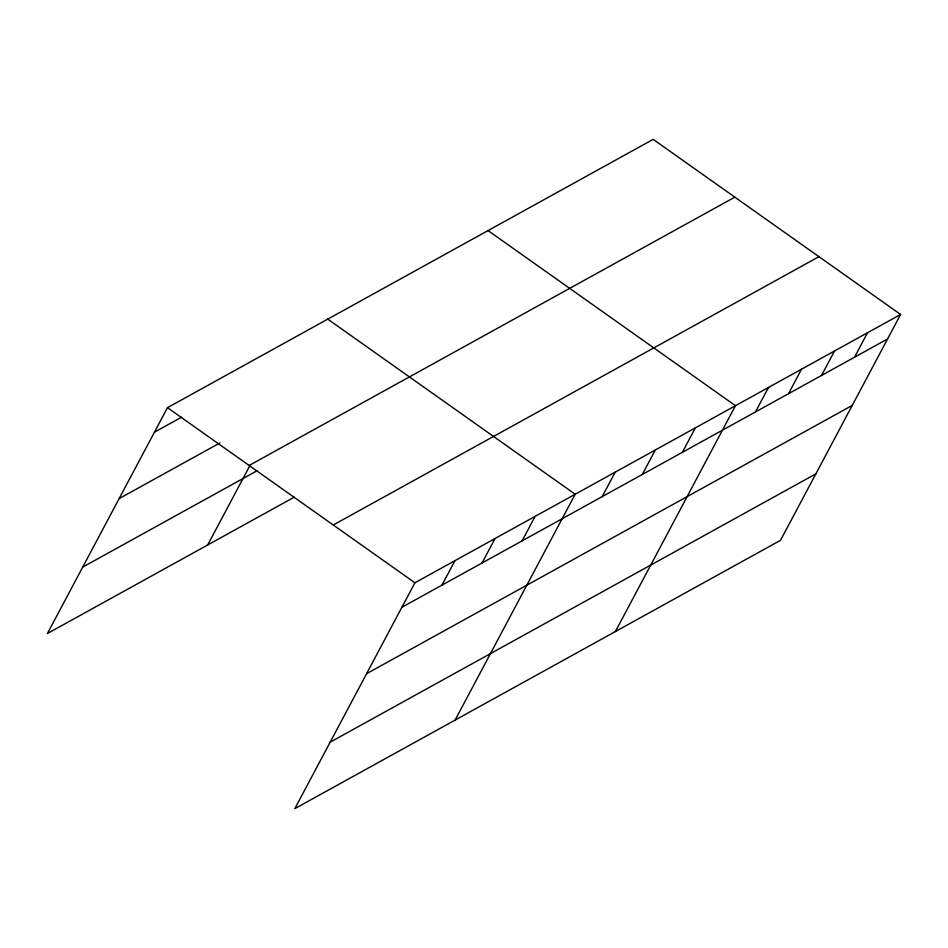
<?xml version="1.0" encoding="UTF-8"?>
<svg xmlns="http://www.w3.org/2000/svg" width="948" height="948" viewBox="0 0 948 948"><rect width="100%" height="100%" fill="white"/><g stroke="black" fill="none" stroke-linecap="round" stroke-linejoin="round"><path stroke-width="1.42" d="M900.6 314.475L414.916 582.783L294.828 808.632L780.512 540.324L900.6 314.475L653.172 139.368L167.488 407.676L47.4 633.525L294.283 497.143M207.683 544.981L249.881 465.622M441.958 585.141L454.981 560.647M482.034 563.005L495.046 538.511M522.099 540.87L535.122 516.376M455.099 720.089L575.187 494.24L327.759 319.132M602.241 496.598L615.252 472.104M642.306 474.462L655.329 449.968M682.37 452.326L695.394 427.832M615.382 631.546L735.47 405.697L488.042 230.589M755.473 411.942L768.496 387.459M788.499 393.704L801.522 369.21M821.525 375.455L834.548 350.961M854.551 357.206L867.574 332.724M154.465 432.17L181.601 417.179M119.128 498.612L219.948 442.917M249.134 465.468L734.819 197.148M82.737 567.082L257.228 470.682M333.258 525.002L818.954 256.683M401.893 607.277L887.577 338.969M366.556 673.72L852.252 405.412M330.153 742.189L815.849 473.87M167.488 407.676L414.916 582.783"/></g></svg>
